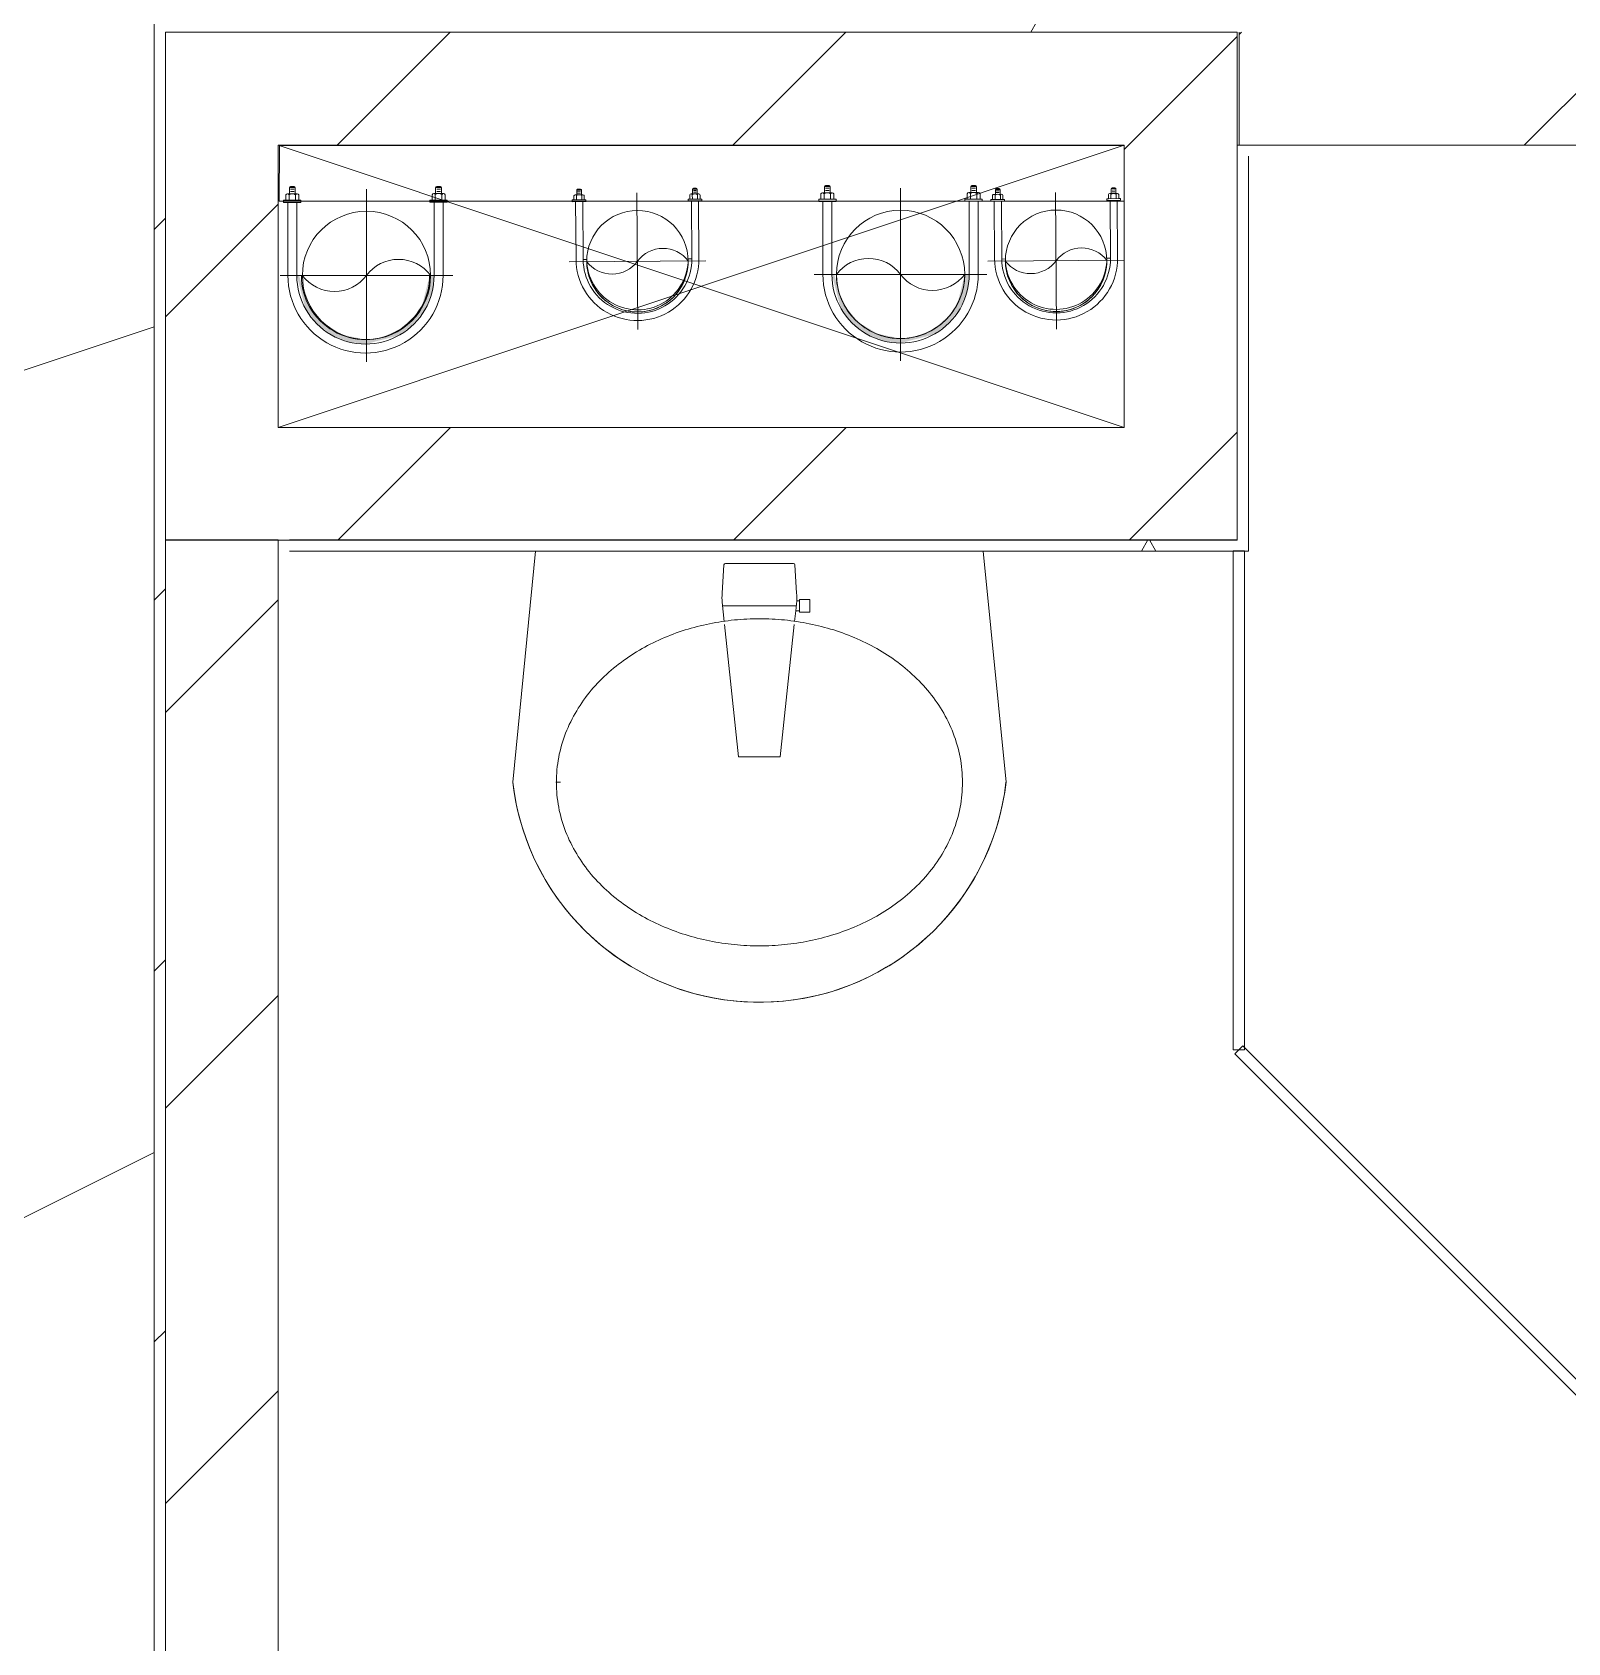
# Model space of a CAD drawing. Header units: millimetres. Extents: x 5121 to 246734, y -48180 to 129206.
# Drawn here: x 63935 to 65296, y 29909 to 31337 of the extents above; entities that cross this region are included whole.
import ezdxf

# ---------------------------------------------------------------- set-up
doc = ezdxf.new("R2010")
doc.units = ezdxf.units.MM
doc.linetypes.add('IMPORT-CENTER _3_', pattern=[10.16, 6.35, -1.27, 1.27, -1.27])
for name, color, linetype, lineweight in [('0-1', 7, 'Continuous', 5), ('0-2', 50, 'Continuous', 9), ('A-FLOR-1', 50, 'Continuous', 9), ('A-FLOR-PATT-1', 9, 'Continuous', 9), ('A-GLAZ-CURT-1', 253, 'Continuous', 9), ('A-GLAZ-CURT-2', 50, 'Continuous', 9), ('A-WALL-1', 250, 'Continuous', 18), ('A-WALL-PATT-1', 9, 'Continuous', 9), ('A-WALL-PATT-2', 50, 'Continuous', 9), ('A-WALL-PATT-3', 111, 'Continuous', 9), ('G-IMPT', 8, 'Continuous', 9), ('G-IMPT-2', 8, 'IMPORT-CENTER _3_', 9), ('M-EQPM', 50, 'Continuous', 9), ('P-SANR-FIXT-1', 253, 'Continuous', 9), ('P-SANR-FIXT-2', 221, 'Continuous', 9)]:
    doc.layers.add(name, color=color, linetype=linetype, lineweight=lineweight)
pattern_1 = [(45, (0, 0), (-175.3625, 175.3625), [])]
pattern_2 = [(0, (0, 0), (1259.84, 314.96), [103.937, -840.943, 103.937, -840.943, -5039.36]), (0, (0, 0), (1259.84, 314.96), [-1889.76, 103.937, -1785.823, 103.937, -840.943, -2204.72]), (0, (0, 0), (1259.84, 314.96), [-4724.4, 103.937, -525.983, 103.937, -1470.863]), (120, (472.44, 157.48), (-902.6834, 933.5734), [103.937, -840.943, 103.937, -5880.303]), (120, (472.44, 157.48), (-902.6834, 933.5734), [-1048.817, -840.943, 103.937, -1785.823, -3149.6]), (120, (472.44, 157.48), (-902.6834, 933.5734), [-3779.52, 103.937, -840.943, 103.937, -2100.783]), (120, (472.44, 157.48), (-902.6834, 933.5734), [-4828.337, -525.983, 103.937, -1470.863]), (240, (629.92, 787.4), (-357.1566, -1248.5334), [103.937, -840.943, 103.937, -5880.303]), (240, (629.92, 787.4), (-357.1566, -1248.5334), [-1048.817, -840.943, 103.937, -1785.823, -3149.6]), (240, (629.92, 787.4), (-357.1566, -1248.5334), [-3779.52, 103.937, -840.943, 103.937, -2100.783]), (240, (629.92, 787.4), (-357.1566, -1248.5334), [-4828.337, -525.983, 103.937, -1470.863])]

# ---------------------------------------------------------------- blocks, each defined once
blk = doc.blocks.new('bonruatreo - Chậu rửa-V51-TKCS_MB TỔNG THỂ TẦNG 1')
at = {"layer": 'P-SANR-FIXT-1'}
for p, q in [((-218.6, 205), (-198.4, 0)), ((180.6, 205), (176.4, 205)), ((198.4, 0), (218.6, 205)), ((-198.4, 0), (198.4, 0)), ((165, 0), (-165, 0))]:
    blk.add_line(p, q, dxfattribs=at)
at = {"layer": 'P-SANR-FIXT-1', "flags": 128}
blk.add_lwpolyline([(-218.6, 205), (-217.4, 213.7), (-215.9, 222.4), (-214, 231), (-211.8, 239.5), (-209.3, 247.9), (-206.4, 256.2), (-203.2, 264.4), (-199.6, 272.5), (-195.8, 280.4), (-191.6, 288.1), (-187.1, 295.7), (-182.3, 303.1), (-177.3, 310.3), (-171.9, 317.3), (-166.3, 324.1), (-160.4, 330.6), (-154.2, 336.9), (-147.8, 342.9), (-141.2, 348.7), (-134.3, 354.2), (-127.3, 359.4), (-120, 364.4), (-112.5, 369), (-104.9, 373.4), (-97.1, 377.4), (-89.1, 381.2), (-81, 384.6), (-72.7, 387.6), (-64.4, 390.4), (-55.9, 392.8), (-47.3, 394.8), (-38.7, 396.6), (-30, 397.9), (-21.3, 399), (-12.5, 399.6), (-3.7, 400), (5.1, 399.9), (13.9, 399.6), (22.6, 398.8), (31.4, 397.8), (40.1, 396.3), (48.7, 394.5), (57.2, 392.4), (65.7, 390), (74, 387.2), (82.2, 384.1), (90.3, 380.6), (98.3, 376.8), (106.1, 372.7), (113.7, 368.3), (121.1, 363.6), (128.4, 358.7), (135.4, 353.4), (142.2, 347.8), (148.8, 342), (155.2, 335.9), (161.3, 329.6), (167.2, 323), (172.8, 316.2), (178.1, 309.2), (183.1, 302), (187.8, 294.6), (192.2, 287), (196.4, 279.2), (200.2, 271.3), (203.7, 263.2), (206.8, 255), (209.7, 246.6), (212.2, 238.2), (214.3, 229.7), (216.1, 221.1), (217.6, 212.4), (218.6, 205)], dxfattribs=at)
at = {"layer": 'P-SANR-FIXT-1'}
blk.add_arc((0, 180), 220, 6.525, 173.475, dxfattribs=at)
for points in [[(-180, 205), (-180, 212.4), (-178.6, 227.3), (-172.4, 248.8), (-162.5, 268.9), (-149.4, 287), (-133.8, 303), (-116.1, 316.6), (-96.9, 327.9), (-76.5, 336.8), (-55.2, 343.5), (-33.3, 347.9), (-11.2, 350.1), (11.1, 350.1), (33.3, 347.9), (55.2, 343.5), (76.5, 336.8), (96.9, 327.9), (116.1, 316.6), (133.8, 302.9), (149.5, 287), (162.5, 268.8), (172.4, 248.8), (178.6, 227.3), (180, 212.4), (180, 205)], [(180, 205), (180, 197.6), (178.6, 182.7), (172.4, 161.2), (162.5, 141.2), (149.5, 123), (133.8, 107.1), (116.1, 93.4), (96.9, 82.1), (76.5, 73.2), (55.2, 66.5), (33.3, 62.1), (11.1, 59.9), (-11.2, 59.9), (-33.3, 62.1), (-55.2, 66.5), (-76.5, 73.2), (-96.9, 82.1), (-116.1, 93.4), (-133.8, 107), (-149.4, 123), (-162.5, 141.1), (-172.4, 161.2), (-178.6, 182.7), (-180, 197.6), (-180, 205)]]:
    blk.add_open_spline(points, degree=3, dxfattribs=at)
at = {"layer": 'P-SANR-FIXT-2'}
for p, q in [((-18.5, 182.5), (-30.9, 65)), ((18.5, 182.5), (-18.5, 182.5)), ((30.9, 65), (18.5, 182.5)), ((-31.2, 62.3), (-32.2, 52.9)), ((33, 45.4), (31.2, 62.3)), ((-35.6, 54.2), (-44.7, 54.2)), ((-44.7, 54.2), (-44.7, 42.8)), ((-35.6, 52.9), (-35.6, 54.2)), ((-32.2, 52.9), (-35.6, 52.9)), ((-35.6, 44.2), (-35.6, 52.9)), ((-35.6, 42.8), (-35.6, 44.2)), ((-35.6, 44.2), (-33.1, 44.2)), ((-32.2, 52.9), (-33.1, 44.2)), ((32.7, 48.5), (-32.7, 48.5)), ((-44.7, 42.8), (-35.6, 42.8)), ((-33, 37.3), (-31.4, 12.2)), ((31.4, 12.2), (33, 37.3)), ((-30.2, 11), (30.2, 11))]:
    blk.add_line(p, q, dxfattribs=at)
for centre, radius, start, end in [((5.5, 41.4), 38.7, 175.8543, 186.034), ((-5.5, 41.4), 38.7, 353.966, 6.034), ((-30.1, 12.3), 1.3, 183.5997, 268.7722), ((30.1, 12.3), 1.3, 271.2278, 356.4003)]:
    blk.add_arc(centre, radius, start, end, dxfattribs=at)
blk = doc.blocks.new('System Panel - Glazed-579637-TKCS_MB TỔNG THỂ TẦNG 1')
at = {"layer": 'A-GLAZ-CURT-2'}
for p, q in [((352.2, 5), (-352.2, 5)), ((-352.2, 5), (-352.2, -5)), ((352.2, -5), (352.2, 5)), ((-352.2, -5), (352.2, -5))]:
    blk.add_line(p, q, dxfattribs=at)
blk = doc.blocks.new('System Panel - Glazed-919683-TKCS_MB TỔNG THỂ TẦNG 1')
at = {"layer": 'A-GLAZ-CURT-2'}
for p, q in [((221.2, 5), (-221.2, 5)), ((-221.2, 5), (-221.2, -5)), ((221.2, -5), (221.2, 5)), ((-221.2, -5), (221.2, -5))]:
    blk.add_line(p, q, dxfattribs=at)
blk = doc.blocks.new('NCV_TKTC_TANG 1_rvt-1-TKCS_MB TỔNG THỂ TẦNG 1')
at = {"layer": 'A-FLOR-PATT-1'}
h = blk.add_hatch(dxfattribs=at)
h.set_pattern_fill('FP_5', color=256, style=0, pattern_type=2)
h.set_pattern_definition([(0, (0, 0), (2519.68, 629.92), [103.937, -1785.823, 103.937, -1785.823, -10078.72]), (0, (0, 0), (2519.68, 629.92), [-3779.52, 103.937, -3675.583, 103.937, -1785.823, -4409.44]), (0, (0, 0), (2519.68, 629.92), [-9448.8, 103.937, -1155.903, 103.937, -3045.663]), (120, (944.9, 314.96), (-1805.367, 1867.147), [103.937, -1785.823, 103.937, -11864.543]), (120, (944.9, 314.96), (-1805.367, 1867.147), [-1993.697, -1785.823, 103.937, -3675.583, -6299.2]), (120, (944.9, 314.96), (-1805.367, 1867.147), [-7559.04, 103.937, -1785.823, 103.937, -4305.503]), (120, (944.9, 314.96), (-1805.367, 1867.147), [-9552.737, -1155.903, 103.937, -3045.663]), (240, (1259.84, 1574.8), (-714.313, -2497.067), [103.937, -1785.823, 103.937, -11864.543]), (240, (1259.84, 1574.8), (-714.313, -2497.067), [-1993.697, -1785.823, 103.937, -3675.583, -6299.2]), (240, (1259.84, 1574.8), (-714.313, -2497.067), [-7559.04, 103.937, -1785.823, 103.937, -4305.503]), (240, (1259.84, 1574.8), (-714.313, -2497.067), [-9552.737, -1155.903, 103.937, -3045.663])])
h.paths.add_polyline_path([(62682.4, 28936.9), (64042.6, 28936.9), (64042.6, 32436.9), (64052.6, 32436.9), (64052.6, 33236.9), (64042.6, 33236.9), (64042.6, 33326.9), (62637.6, 33326.9), (62637.6, 32776.9), (61187.6, 32776.9), (61186.3, 32226.9), (61512.9, 32226.8), (61512.9, 31776.8), (63001.5, 31776.8), (63030.2, 31773), (63057, 31761.9), (63080, 31744.2), (63097.7, 31721.2), (63108.8, 31694.4), (63112.6, 31665.7), (63112.6, 30238.2), (63108.8, 30209.5), (63097.7, 30182.7), (63080, 30159.7), (63057, 30142), (63030.2, 30130.9), (63001.5, 30127.1), (61512.9, 30127.1), (61512.9, 29677.1), (61062.6, 29677.1), (61062.6, 28936.9), (62652.6, 28936.9)])
h = blk.add_hatch(dxfattribs=at)
h.set_pattern_fill('FP_4', color=256, style=0, pattern_type=2)
h.set_pattern_definition([(216.87, (516.46, 1291.15), (3873.4454, 2582.3069), [645.575, -5810.175]), (206.565, (1291.15, 903.8), (-1291.1515, -1291.149), [1443.55, -1443.55]), (198.435, (1291.15, 258.23), (-2582.2983, -1291.1527), [816.596, -3266.38])])
h.paths.add_polyline_path([(62682.4, 28936.9), (64042.6, 28936.9), (64042.6, 32436.9), (64052.6, 32436.9), (64052.6, 33236.9), (64042.6, 33236.9), (64042.6, 33326.9), (62637.6, 33326.9), (62637.6, 32776.9), (61187.6, 32776.9), (61186.3, 32226.9), (61512.9, 32226.8), (61512.9, 31776.8), (63001.5, 31776.8), (63030.2, 31773), (63057, 31761.9), (63080, 31744.2), (63097.7, 31721.2), (63108.8, 31694.4), (63112.6, 31665.7), (63112.6, 30238.2), (63108.8, 30209.5), (63097.7, 30182.7), (63080, 30159.7), (63057, 30142), (63030.2, 30130.9), (63001.5, 30127.1), (61512.9, 30127.1), (61512.9, 29677.1), (61062.6, 29677.1), (61062.6, 28936.9), (62652.6, 28936.9)])
at = {"layer": 'A-WALL-PATT-1'}
h = blk.add_hatch(dxfattribs=at)
h.set_pattern_fill('FP_2', color=256, style=0, pattern_type=2)
h.set_pattern_definition(pattern_1)
h.paths.add_polyline_path([(64152.6, 31336.9), (64152.6, 32436.9), (64052.6, 32436.9), (64053, 31336.9), (64148.3, 31336.9)])
h.paths.add_polyline_path([(64052.6, 33236.9), (64152.6, 33236.9), (64152.6, 33336.9), (64052.6, 33336.9)])
h = blk.add_hatch(dxfattribs=at)
h.set_pattern_fill('FP_11', color=256, style=0, pattern_type=2)
h.set_pattern_definition(pattern_2)
h.paths.add_polyline_path([(65002.6, 31336.9), (65952.6, 31336.9), (65952.6, 31346.9), (64162.6, 31345.2), (64162.6, 31336.9), (65002.6, 31336.9)])
h = blk.add_hatch(dxfattribs=at)
h.set_pattern_fill('FP_2', color=256, style=0, pattern_type=2)
h.set_pattern_definition(pattern_1)
h.paths.add_polyline_path([(65004.6, 31236.9), (65852.6, 31236.9), (65852.6, 31336.9), (65004.6, 31336.9), (65004.6, 31306.3)])
h = blk.add_hatch(dxfattribs=at)
h.set_pattern_fill('FP_2', color=256, style=0, pattern_type=2)
h.set_pattern_definition(pattern_1)
h.paths.add_polyline_path([(64057.1, 28936.9), (64152.6, 28936.9), (64152.6, 30886.9), (64052.6, 30886.9), (64053, 28936.9)])
h = blk.add_hatch(dxfattribs=at)
h.set_pattern_fill('FP_11', color=256, style=0, pattern_type=2)
h.set_pattern_definition(pattern_2)
h.paths.add_polyline_path([(64675.9, 30876.9), (65012.6, 30876.9), (65009.2, 30886.9), (64162.6, 30886.5), (64162.6, 30876.9), (64655.5, 30876.9)])
at = {"layer": 'A-WALL-PATT-2'}
h = blk.add_hatch(dxfattribs=at)
h.set_pattern_fill('FP_10', color=256, style=0, pattern_type=2)
h.set_pattern_definition([(45, (0, 0), (-164.4023, 164.4023), [])])
h.paths.add_polyline_path([(64052.6, 28936.9), (64052.6, 32436.9), (64042.6, 32436.9), (64042.6, 28936.9)])
h.paths.add_polyline_path([(64052.6, 33236.9), (64052.6, 33336.9), (64042.6, 33336.9), (64042.6, 33236.9)])
at = {"layer": 'A-FLOR-1'}
blk.add_line((65004.2, 31236.9), (65002.6, 31236.9), dxfattribs=at)
at = {"layer": 'A-WALL-1'}
for p, q in [((64042.6, 32436.9), (64042.6, 28946.9)), ((64052.6, 28936.9), (64052.6, 31336.9)), ((65004.6, 31336.9), (65004.6, 31236.9)), ((65004.6, 31236.9), (65852.6, 31236.9)), ((65002.6, 31226.9), (65002.6, 30886.9)), ((65012.6, 30886.9), (65012.6, 31226.9)), ((64052.6, 30886.9), (64052.6, 28936.9)), ((64152.6, 30886.9), (64052.6, 30886.9)), ((64152.6, 28936.9), (64152.6, 30886.9)), ((65002.6, 30886.9), (64162.6, 30886.9)), ((65012.6, 30876.9), (65012.6, 30886.9)), ((64162.6, 30876.9), (64380.8, 30876.9)), ((64777.6, 30876.9), (65012.6, 30876.9))]:
    blk.add_line(p, q, dxfattribs=at)
at = {"layer": 'A-GLAZ-CURT-1'}
for name, p, rotation in [('System Panel - Glazed-919683-TKCS_MB TỔNG THỂ TẦNG 1', (65004.2, 30655.8), 90), ('System Panel - Glazed-579637-TKCS_MB TỔNG THỂ TẦNG 1', (65253.2, 30185.6), 134.9999999999997)]:
    blk.add_blockref(name, p, dxfattribs=dict(at, rotation=rotation))
at = {"layer": 'P-SANR-FIXT-1', "rotation": 180}
blk.add_blockref('bonruatreo - Chậu rửa-V51-TKCS_MB TỔNG THỂ TẦNG 1', (64579.2, 30876.9), dxfattribs=at)
blk = doc.blocks.new('TKTC_XREF_251221_MB TANG 1 - TKTC_XREF_260130_MB TANG 1_dwg_CUM U_DN100-V206-TKCS_MB TỔNG THỂ TẦNG 1')
at = {"layer": 'G-IMPT'}
for p, q in [((-79.1, 66.6), (-79.1, 63.4)), ((-76.6, 66.6), (-76.6, 63.4)), ((-74.6, 66.6), (-74.6, 63.4)), ((-72.7, 69.3), (-72.7, 60.7)), ((-66.9, 67.9), (-71.7, 67.9)), ((-66.9, 62.1), (-71.7, 62.1)), ((-65, 69), (0, 69)), ((-79.1, -63.4), (-79.1, -66.6)), ((-76.6, -63.4), (-76.6, -66.6)), ((-74.6, -63.4), (-74.6, -66.6)), ((-72.7, -60.7), (-72.7, -69.3)), ((-66.9, -62.1), (-71.7, -62.1)), ((-66.9, -67.9), (-71.7, -67.9)), ((-65, -69), (0, -69))]:
    blk.add_line(p, q, dxfattribs=at)
at = {"layer": 'G-IMPT', "flags": 128}
for points in [[(-66.9, 70.8), (-66.9, 72.7), (-65, 72.7), (-65, 57.3), (-66.9, 57.3), (-66.9, 59.2)], [(-72.7, 67.6), (-78.1, 67.6), (-78.1, 62.4), (-72.7, 62.4)], [(-71.7, 59.2), (-66.9, 59.2), (-66.9, 70.8), (-71.7, 70.8)], [(-65, 61), (0, 61), (0, 57)], [(-72.7, -62.4), (-78.1, -62.4), (-78.1, -67.6), (-72.7, -67.6)], [(-71.7, -70.8), (-66.9, -70.8), (-66.9, -59.2), (-71.7, -59.2)], [(-66.9, -59.2), (-66.9, -57.3), (-65, -57.3), (-65, -72.7), (-66.9, -72.7), (-66.9, -70.8)], [(-65, -61), (0, -61), (0, -57)]]:
    blk.add_lwpolyline(points, dxfattribs=at)
at = {"layer": 'G-IMPT'}
for centre, radius, start, end in [((-78.1, 66.6), 0.96, 90, 180), ((-78.1, 63.4), 0.96, 180, 270), ((-71.1, 69.3), 1.56, 112.6199, 247.3801), ((-67.9, 65), 4.8, 143.1301, 216.8699), ((-71.1, 60.7), 1.56, 112.6199, 247.3801), ((0, 0), 69, 270, 90), ((0, 0), 61, 270, 90), ((0, 0), 57, 270, 90), ((-78.1, -63.4), 0.96, 90, 180), ((-78.1, -66.6), 0.96, 180, 270), ((-71.1, -60.7), 1.56, 112.6199, 247.3801), ((-67.9, -65), 4.8, 143.1301, 216.8699), ((-71.1, -69.3), 1.56, 112.6199, 247.3801)]:
    blk.add_arc(centre, radius, start, end, dxfattribs=at)
blk = doc.blocks.new('TKTC_XREF_251221_MB TANG 1 - TKTC_XREF_260130_MB TANG 1_dwg_$cc-V300-TKCS_MB TỔNG THỂ TẦNG 1')
at = {"layer": 'G-IMPT'}
blk.add_circle((0, 0), 0.5, dxfattribs=at)
for centre, radius, start, end in [((0, 0), 0.5, 90, 270), ((0.188, 0.25), 0.313, 126.8699, 233.1301), ((-0.188, -0.25), 0.313, 306.8699, 53.1301)]:
    blk.add_arc(centre, radius, start, end, dxfattribs=at)
at = {"layer": 'G-IMPT-2'}
for p, q in [((0, -0.672), (0, 0.673)), ((-0.673, 0), (0.673, 0))]:
    blk.add_line(p, q, dxfattribs=at)
blk = doc.blocks.new('TKTC_XREF_251221_MB TANG 1 - TKTC_XREF_260130_MB TANG 1_dwg_$cc-4202122-TKCS_MB TỔNG THỂ TẦNG 1')
at = {"layer": 'G-IMPT'}
blk.add_circle((0, 0), 0.5, dxfattribs=at)
for centre, radius, start, end in [((0, 0), 0.5, 90, 270), ((0.188, 0.25), 0.313, 126.8699, 233.1301), ((-0.188, -0.25), 0.313, 306.8699, 53.1301)]:
    blk.add_arc(centre, radius, start, end, dxfattribs=at)
at = {"layer": 'G-IMPT-2'}
for p, q in [((0, -0.673), (0, 0.673)), ((-0.673, 0), (0.673, 0))]:
    blk.add_line(p, q, dxfattribs=at)
blk = doc.blocks.new('TKTC_XREF_251221_MB TANG 1 - TKTC_XREF_260130_MB TANG 1_dwg_CUM U_DN100-V207-TKCS_MB TỔNG THỂ TẦNG 1')
at = {"layer": 'G-IMPT'}
blk.add_hatch(color=256, dxfattribs=at).paths.add_polyline_path([(0, 61), (0, 57), (25.4, 50.7), (36.6, 43.1), (47.8, 30.5), (54.6, 15.8), (55.1, 14.6), (57, 0), (52.8, -20.2), (43.1, -36.6), (30.5, -47.8), (15.8, -54.6), (14.7, -55.1), (0, -58.9), (0, -61), (28.5, -53.7), (40.3, -45.3), (45.3, -40.3), (53.7, -28.5), (59.1, -14.8), (61, 0), (53.7, 28.5), (45.3, 40.3), (32.5, 51.3), (25.1, 55), (14.8, 59.1)])
for p, q in [((-79.1, 66.6), (-79.1, 63.4)), ((-76.6, 66.6), (-76.6, 63.4)), ((-74.6, 66.6), (-74.6, 63.4)), ((-72.7, 69.3), (-72.7, 60.7)), ((-66.9, 67.9), (-71.7, 67.9)), ((-66.9, 62.1), (-71.7, 62.1)), ((-65, 69), (0, 69)), ((-79.1, -63.4), (-79.1, -66.6)), ((-76.6, -63.4), (-76.6, -66.6)), ((-74.6, -63.4), (-74.6, -66.6)), ((-72.7, -60.7), (-72.7, -69.3)), ((-66.9, -62.1), (-71.7, -62.1)), ((-66.9, -67.9), (-71.7, -67.9)), ((-65, -69), (0, -69))]:
    blk.add_line(p, q, dxfattribs=at)
at = {"layer": 'G-IMPT', "flags": 128}
for points in [[(-66.9, 70.8), (-66.9, 72.7), (-65, 72.7), (-65, 57.3), (-66.9, 57.3), (-66.9, 59.2)], [(-72.7, 67.6), (-78.1, 67.6), (-78.1, 62.4), (-72.7, 62.4)], [(-71.7, 59.2), (-66.9, 59.2), (-66.9, 70.8), (-71.7, 70.8)], [(-65, 61), (0, 61), (0, 57)], [(-65, -61), (0, -61), (0, -57)], [(-72.7, -62.4), (-78.1, -62.4), (-78.1, -67.6), (-72.7, -67.6)], [(-71.7, -70.8), (-66.9, -70.8), (-66.9, -59.2), (-71.7, -59.2)], [(-66.9, -59.2), (-66.9, -57.3), (-65, -57.3), (-65, -72.7), (-66.9, -72.7), (-66.9, -70.8)]]:
    blk.add_lwpolyline(points, dxfattribs=at)
at = {"layer": 'G-IMPT'}
for centre, radius, start, end in [((-78.1, 66.6), 0.96, 90, 180), ((-78.1, 63.4), 0.96, 180, 270), ((-71.1, 69.3), 1.56, 112.6199, 247.3801), ((-67.9, 65), 4.8, 143.1301, 216.8699), ((-71.1, 60.7), 1.56, 112.6199, 247.3801), ((0, 0), 69, 270, 90), ((0, 0), 61, 270, 90), ((0, 0), 57, 270, 90), ((-78.1, -63.4), 0.96, 90, 180), ((-78.1, -66.6), 0.96, 180, 270), ((-71.1, -60.7), 1.56, 112.6199, 247.3801), ((-67.9, -65), 4.8, 143.1301, 216.8699), ((-71.1, -69.3), 1.56, 112.6199, 247.3801)]:
    blk.add_arc(centre, radius, start, end, dxfattribs=at)
blk = doc.blocks.new('TKTC_XREF_251221_MB TANG 1 - TKTC_XREF_260130_MB TANG 1_dwg_$cc-V298-TKCS_MB TỔNG THỂ TẦNG 1')
at = {"layer": 'G-IMPT'}
blk.add_circle((0, 0), 0.5, dxfattribs=at)
for centre, radius, start, end in [((0, 0), 0.5, 90, 270), ((0.188, 0.25), 0.313, 126.8699, 233.1301), ((-0.188, -0.25), 0.313, 306.8699, 53.1301)]:
    blk.add_arc(centre, radius, start, end, dxfattribs=at)
at = {"layer": 'G-IMPT-2'}
for p, q in [((0, -0.673), (0, 0.673)), ((-0.673, 0), (0.673, 0))]:
    blk.add_line(p, q, dxfattribs=at)
blk = doc.blocks.new('TKTC_XREF_251221_MB TANG 1 - TKTC_XREF_260130_MB TANG 1_dwg_$cc-4202118-TKCS_MB TỔNG THỂ TẦNG 1')
at = {"layer": 'G-IMPT'}
blk.add_circle((0, 0), 0.5, dxfattribs=at)
for centre, radius, start, end in [((0, 0), 0.5, 90, 270), ((0.188, 0.25), 0.313, 126.8699, 233.1301), ((-0.188, -0.25), 0.313, 306.8699, 53.1301)]:
    blk.add_arc(centre, radius, start, end, dxfattribs=at)
at = {"layer": 'G-IMPT-2'}
for p, q in [((0, -0.673), (0, 0.673)), ((-0.673, 0), (0.673, 0))]:
    blk.add_line(p, q, dxfattribs=at)
blk = doc.blocks.new('TKTC_XREF_251221_MB TANG 1 - TKTC_XREF_260130_MB TANG 1_dwg-4202109-TKCS_MB TỔNG THỂ TẦNG 1')
at = {"layer": 'G-IMPT', "flags": 128}
blk.add_lwpolyline([(-138249, -370159.4), (-138998.1, -370159.4), (-138997.8, -370110.2), (-138249, -370110.2)], dxfattribs=at)
for name, p, xscale, yscale, zscale, rotation in [('TKTC_XREF_251221_MB TANG 1 - TKTC_XREF_260130_MB TANG 1_dwg_CUM U_DN100-V207-TKCS_MB TỔNG THỂ TẦNG 1', (-138921.7, -370225.3), 0.9975000000000005, 0.9975000000000005, 0.9975000000000005, 270.0467435561337), ('TKTC_XREF_251221_MB TANG 1 - TKTC_XREF_260130_MB TANG 1_dwg_CUM U_DN100-V207-TKCS_MB TỔNG THỂ TẦNG 1', (-138447.4, -370224.4), 0.9974999999999966, 0.9974999999999966, 0.9974999999999966, 270.0467435564909), ('TKTC_XREF_251221_MB TANG 1 - TKTC_XREF_260130_MB TANG 1_dwg_$cc-V298-TKCS_MB TỔNG THỂ TẦNG 1', (-138920.8, -370225.3), 113.7150000000092, 113.7150000000092, 113.7150000000092, 90.04476088158539), ('TKTC_XREF_251221_MB TANG 1 - TKTC_XREF_260130_MB TANG 1_dwg_$cc-4202118-TKCS_MB TỔNG THỂ TẦNG 1', (-138680.6, -370212.7), 90.00000000005132, 90.00000000005132, 90.00000000005132, 90.41977899777609), ('TKTC_XREF_251221_MB TANG 1 - TKTC_XREF_260130_MB TANG 1_dwg_$cc-V300-TKCS_MB TỔNG THỂ TẦNG 1', (-138309.5, -370212.3), 90.00000000005132, 90.00000000005132, 90.00000000005132, 90.41977899777609)]:
    blk.add_blockref(name, p, dxfattribs=dict(xscale=xscale, yscale=yscale, zscale=zscale, rotation=rotation))
at = {"extrusion": (0, 0, -1)}
for name, p, xscale, yscale, zscale, rotation in [('TKTC_XREF_251221_MB TANG 1 - TKTC_XREF_260130_MB TANG 1_dwg_CUM U_DN100-V206-TKCS_MB TỔNG THỂ TẦNG 1', (138680.6, -370210.8), 0.7894736842105256, 0.7894736842105256, -0.7894736842105254, 269.580221000629), ('TKTC_XREF_251221_MB TANG 1 - TKTC_XREF_260130_MB TANG 1_dwg_$cc-4202122-TKCS_MB TỔNG THỂ TẦNG 1', (138447.4, -370224.4), 113.7150000000092, 113.7150000000092, -113.7150000000092, 89.95325644590794), ('TKTC_XREF_251221_MB TANG 1 - TKTC_XREF_260130_MB TANG 1_dwg_CUM U_DN100-V206-TKCS_MB TỔNG THỂ TẦNG 1', (138309.5, -370210.4), 0.7894736842105256, 0.7894736842105256, -0.7894736842105254, 269.580221000629)]:
    blk.add_blockref(name, p, dxfattribs=dict(at, xscale=xscale, yscale=yscale, zscale=zscale, rotation=rotation))
blk = doc.blocks.new('TKTC_XREF_251221_MB TANG 1 - TKTC_XREF_251221_MB TANG 1-2038492-TKCS_MB TỔNG THỂ TẦNG 1')
blk.add_blockref('TKTC_XREF_251221_MB TANG 1 - TKTC_XREF_260130_MB TANG 1_dwg-4202109-TKCS_MB TỔNG THỂ TẦNG 1', (169499.1, 384109.7))

msp = doc.modelspace()

# ---------------------------------------------------------------- hatches: boundary and pattern name
at = {"layer": 'A-WALL-PATT-3'}
h = msp.add_hatch(dxfattribs=at)
h.set_pattern_fill('FP_1', color=256, style=0, pattern_type=2)
h.set_pattern_definition(pattern_1)
h.paths.add_polyline_path([(64162.6, 31236.9), (65002.6, 31236.9), (65002.6, 31336.9), (64052.6, 31336.9), (64053, 31236.9), (64152.6, 31236.9)])
h = msp.add_hatch(dxfattribs=at)
h.set_pattern_fill('FP_1', color=256, style=0, pattern_type=2)
h.set_pattern_definition(pattern_1)
h.paths.add_polyline_path([(64152.6, 30886.5), (64152.6, 30886.9), (64152.6, 31236.9), (64052.6, 31236.9), (64053.1, 30886.9), (64152.6, 30886.9)])
h = msp.add_hatch(dxfattribs=at)
h.set_pattern_fill('FP_1', color=256, style=0, pattern_type=2)
h.set_pattern_definition(pattern_1)
h.paths.add_polyline_path([(65002.6, 30986.5), (65002.6, 30986.5), (65002.6, 31236.9), (64902.6, 31236.9), (64902.6, 30986.5)])
h = msp.add_hatch(dxfattribs=at)
h.set_pattern_fill('FP_1', color=256, style=0, pattern_type=2)
h.set_pattern_definition(pattern_1)
h.paths.add_polyline_path([(64902.6, 30886.5), (65002.6, 30886.9), (65002.6, 30986.5), (64152.6, 30986.5), (64153.4, 30886.5), (64863.1, 30886.5)])

# ---------------------------------------------------------------- linework, layer by layer
at = {"layer": '0-2'}
for p, q in [((64152.6, 30986.5), (64902.6, 31236.9)), ((64152.6, 31236.9), (64902.6, 30986.5))]:
    msp.add_line(p, q, dxfattribs=at)
at = {"layer": 'A-WALL-1'}
for p, q in [((65002.6, 31336.9), (64052.6, 31336.9)), ((64052.6, 31336.9), (64052.6, 30886.5)), ((65002.6, 30886.5), (65002.6, 31336.9)), ((64152.6, 31236.9), (64902.6, 31236.9)), ((64152.6, 30986.5), (64152.6, 31236.9)), ((64902.6, 31236.9), (64902.6, 30986.5)), ((64902.6, 30986.5), (64152.6, 30986.5)), ((64052.6, 30886.5), (65002.6, 30886.5))]:
    msp.add_line(p, q, dxfattribs=at)

# ---------------------------------------------------------------- block references
at = {"layer": '0-1'}
msp.add_blockref('NCV_TKTC_TANG 1_rvt-1-TKCS_MB TỔNG THỂ TẦNG 1', (0, 0), dxfattribs=at)
at = {"layer": 'M-EQPM'}
msp.add_blockref('TKTC_XREF_251221_MB TANG 1 - TKTC_XREF_251221_MB TANG 1-2038492-TKCS_MB TỔNG THỂ TẦNG 1', (33652.6, 17236.9), dxfattribs=at)

doc.saveas('drawing.dxf')
